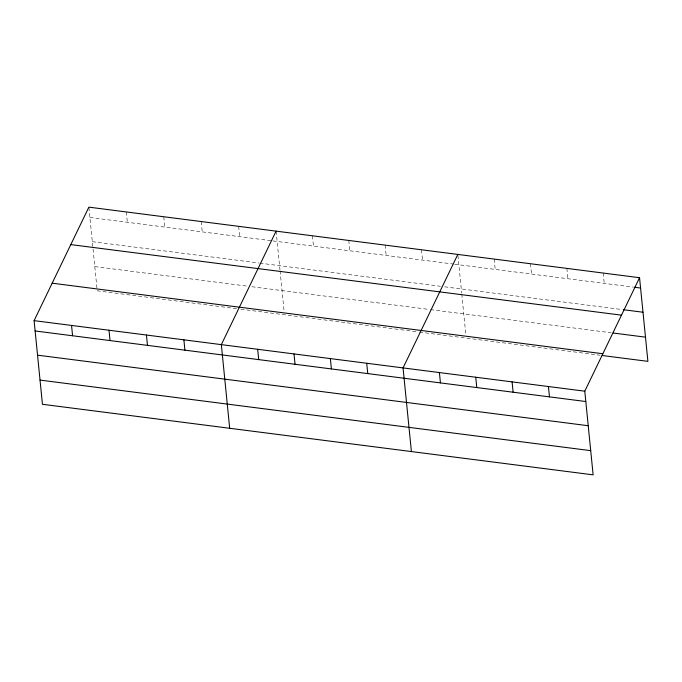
<?xml version="1.0" encoding="UTF-8"?>
<svg xmlns="http://www.w3.org/2000/svg" width="682" height="682" viewBox="0 0 682 682"><rect width="100%" height="100%" fill="white"/><g stroke="black" fill="none" stroke-linecap="round" stroke-linejoin="round"><path stroke-width="0.51" stroke-dasharray="3.41 2.56" d="M89.896 217.481L271.93 240.797M272.971 240.934L453.666 264.087M454.706 264.224L633.314 287.105M92.317 241.675L258.742 262.996M259.782 263.133L440.504 286.287M444.655 286.824L622.231 309.568M94.807 266.602L247.711 286.193M251.871 286.73L429.49 309.492M430.53 309.619L611.217 332.773M236.603 308.665L97.219 290.805L88.873 207.149M240.763 309.193L418.407 331.955M419.447 332.091L600.134 355.237M603.203 273.056L604.235 283.38M566.861 268.393L567.893 278.725M530.519 263.738L531.542 274.062M494.169 259.083L495.2 269.407M457.929 255.46L461.688 293.107M461.791 294.147L465.857 334.922M421.485 249.765L422.508 260.098M385.134 245.111L386.165 255.435M348.792 240.456L349.823 250.78M312.45 235.802L313.473 246.125M276.099 231.138L279.961 269.816M280.063 270.856L284.138 311.64M238.657 226.347L239.689 236.671M201.207 221.548L202.239 231.871M163.765 216.748L164.797 227.072M126.315 211.949L127.346 222.272"/><path stroke-width="1.02" d="M639.554 277.71L584.781 391.195L593.127 474.851L42.446 404.29L34.1 320.642L88.873 207.149L639.554 277.71L647.9 361.358L602.206 355.51M276.099 231.138L221.335 344.632L229.681 428.279M457.827 254.429L403.053 367.913L411.408 451.561M634.354 287.241L640.577 288.034M623.263 309.705L642.998 312.237M70.792 244.599L621.481 315.161M613.297 333.038L645.487 337.164M52.173 283.192L602.854 353.745M34.1 320.642L584.781 391.195M35.132 330.966L585.812 401.528M37.544 355.16L588.225 425.721M40.033 380.096L590.714 450.649M548.439 386.541L549.47 396.864M512.088 381.886L513.12 392.21M475.746 377.231L476.778 387.555M439.404 372.568L440.436 382.892M366.711 363.259L367.743 373.583M330.369 358.604L331.401 368.928M294.019 353.941L295.05 364.265M257.677 349.286L258.708 359.61M183.884 339.832L184.916 350.156M146.442 335.033L147.465 345.356M108.992 330.233L110.024 340.565M71.55 325.442L72.573 335.766"/></g></svg>
